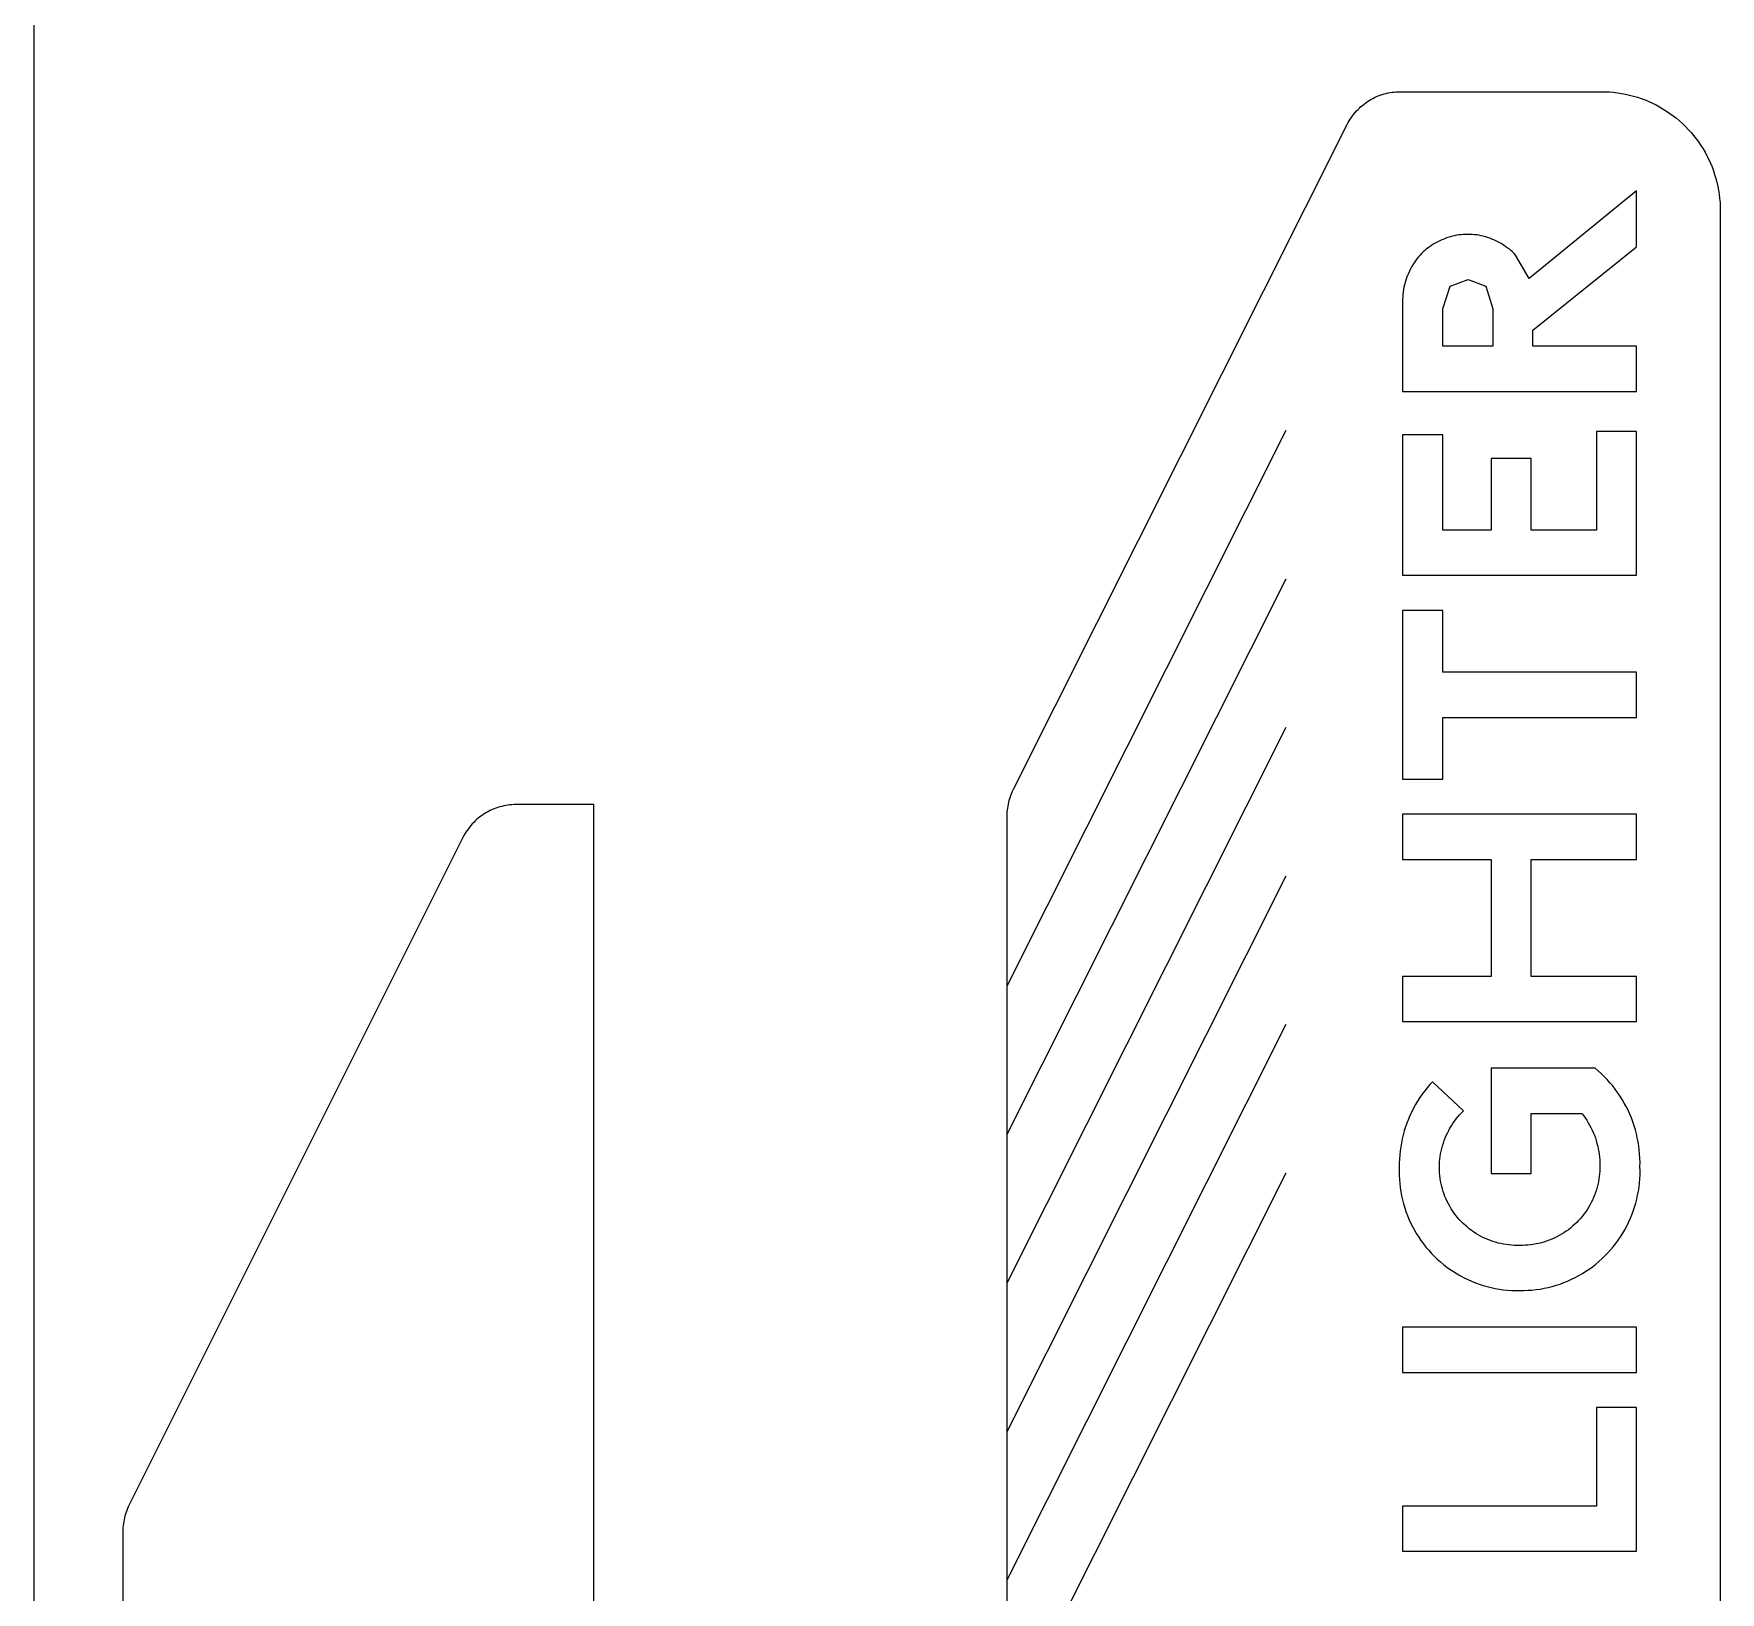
# Model space of a CAD drawing. Header units: inches. Extents: x 0 to 97, y -45 to 96.
# Drawn here: x 0 to 14.19, y 18.12 to 31.24 of the extents above; entities that cross this region are included whole.
import ezdxf

# ---------------------------------------------------------------- set-up
doc = ezdxf.new("R2010")
doc.units = ezdxf.units.IN
doc.header["$MEASUREMENT"] = 0
for name, color, linetype, true_color in [('Engrave (.125_ Depth)', 1, 'Continuous', 0xff0000), ('Information', 7, 'Continuous', 0x000000), ('Outside Profiling (.78_ Depth)', 7, 'Continuous', 0x007f00), ('Pocket (.125_ Depth)', 7, 'Continuous', 0x7d26cd)]:
    doc.layers.add(name, color=color, linetype=linetype, true_color=true_color)

msp = doc.modelspace()

# ---------------------------------------------------------------- linework, layer by layer
at = {"layer": 'Engrave (.125_ Depth)'}
for p, q in [((8.191, 23.225), (10.538, 27.901)), ((8.191, 21.975), (10.538, 26.651)), ((8.191, 20.725), (10.538, 25.401)), ((8.191, 19.475), (10.538, 24.151)), ((8.191, 18.225), (10.538, 22.901)), ((8.191, 16.975), (10.538, 21.651))]:
    msp.add_line(p, q, dxfattribs=at)
at = {"layer": 'Information'}
msp.add_line((0, 96), (0, 0), dxfattribs=at)
at = {"layer": 'Outside Profiling (.78_ Depth)'}
for p, q in [((11.195, 30.646), (11.208, 30.656)), ((11.208, 30.656), (11.223, 30.666)), ((11.223, 30.666), (11.237, 30.676)), ((11.237, 30.676), (11.252, 30.684)), ((11.252, 30.684), (11.267, 30.693)), ((11.267, 30.693), (11.283, 30.7)), ((11.283, 30.7), (11.298, 30.708)), ((11.298, 30.708), (11.314, 30.714)), ((11.314, 30.714), (11.33, 30.72)), ((11.33, 30.72), (11.347, 30.726)), ((11.347, 30.726), (11.363, 30.731)), ((11.363, 30.731), (11.38, 30.735)), ((11.38, 30.735), (11.397, 30.739)), ((11.397, 30.739), (11.414, 30.743)), ((11.414, 30.743), (11.431, 30.745)), ((11.431, 30.745), (11.448, 30.747)), ((11.448, 30.747), (11.465, 30.749)), ((11.465, 30.749), (11.482, 30.75)), ((11.482, 30.75), (11.5, 30.75)), ((11.5, 30.75), (13.191, 30.75)), ((13.191, 30.75), (13.225, 30.749)), ((13.225, 30.749), (13.259, 30.748)), ((13.259, 30.748), (13.294, 30.745)), ((13.294, 30.745), (13.327, 30.741)), ((13.327, 30.741), (13.361, 30.735)), ((13.361, 30.735), (13.395, 30.729)), ((13.395, 30.729), (13.428, 30.722)), ((13.428, 30.722), (13.461, 30.713)), ((13.461, 30.713), (13.494, 30.703)), ((13.494, 30.703), (13.526, 30.692)), ((13.526, 30.692), (13.558, 30.68)), ((13.558, 30.68), (13.59, 30.667)), ((13.59, 30.667), (13.621, 30.653)), ((11.069, 30.505), (11.078, 30.519)), ((11.078, 30.519), (11.088, 30.534)), ((11.088, 30.534), (11.098, 30.548)), ((11.098, 30.548), (11.109, 30.561)), ((11.109, 30.561), (11.12, 30.575)), ((11.12, 30.575), (11.131, 30.588)), ((11.131, 30.588), (11.143, 30.6)), ((11.143, 30.6), (11.155, 30.612)), ((11.155, 30.612), (11.168, 30.624)), ((11.168, 30.624), (11.181, 30.635)), ((11.181, 30.635), (11.195, 30.646)), ((13.621, 30.653), (13.651, 30.638)), ((13.651, 30.638), (13.681, 30.622)), ((13.681, 30.622), (13.711, 30.604)), ((13.711, 30.604), (13.74, 30.586)), ((13.74, 30.586), (13.768, 30.567)), ((13.768, 30.567), (13.795, 30.547)), ((13.795, 30.547), (13.822, 30.526)), ((13.822, 30.526), (13.848, 30.504)), ((8.244, 24.879), (11.053, 30.474)), ((11.053, 30.474), (11.061, 30.49)), ((11.061, 30.49), (11.069, 30.505)), ((13.848, 30.504), (13.874, 30.481)), ((13.874, 30.481), (13.898, 30.457)), ((13.898, 30.457), (13.922, 30.433)), ((13.922, 30.433), (13.945, 30.407)), ((13.945, 30.407), (13.967, 30.381)), ((13.967, 30.381), (13.988, 30.354)), ((13.988, 30.354), (14.008, 30.327)), ((14.008, 30.327), (14.027, 30.298)), ((14.027, 30.298), (14.046, 30.27)), ((14.046, 30.27), (14.063, 30.24)), ((14.063, 30.24), (14.079, 30.21)), ((14.079, 30.21), (14.094, 30.179)), ((14.094, 30.179), (14.108, 30.148)), ((14.108, 30.148), (14.122, 30.117)), ((14.122, 30.117), (14.134, 30.085)), ((14.134, 30.085), (14.144, 30.053)), ((14.144, 30.053), (14.154, 30.02)), ((14.154, 30.02), (14.163, 29.987)), ((14.163, 29.987), (14.17, 29.953)), ((14.17, 29.953), (14.177, 29.92)), ((14.177, 29.92), (14.182, 29.886)), ((14.182, 29.886), (14.186, 29.852)), ((14.186, 29.852), (14.189, 29.818)), ((14.189, 29.818), (14.191, 29.784)), ((14.191, 29.784), (14.191, 29.75)), ((14.191, 29.75), (14.191, 6.868)), ((8.224, 24.834), (8.23, 24.849)), ((8.23, 24.849), (8.237, 24.864)), ((8.237, 24.864), (8.244, 24.879)), ((3.842, 24.7), (3.826, 24.692)), ((3.857, 24.708), (3.842, 24.7)), ((3.873, 24.714), (3.857, 24.708)), ((3.889, 24.72), (3.873, 24.714)), ((3.906, 24.726), (3.889, 24.72)), ((3.922, 24.731), (3.906, 24.726)), ((3.939, 24.735), (3.922, 24.731)), ((3.956, 24.739), (3.939, 24.735)), ((3.973, 24.743), (3.956, 24.739)), ((3.99, 24.745), (3.973, 24.743)), ((4.007, 24.747), (3.99, 24.745)), ((4.024, 24.749), (4.007, 24.747)), ((4.042, 24.75), (4.024, 24.749)), ((4.059, 24.75), (4.042, 24.75)), ((4.712, 24.75), (4.059, 24.75)), ((4.712, 8.95), (4.712, 24.75)), ((8.192, 24.688), (8.194, 24.705)), ((8.194, 24.705), (8.196, 24.721)), ((8.196, 24.721), (8.198, 24.738)), ((8.198, 24.738), (8.201, 24.754)), ((8.201, 24.754), (8.205, 24.77)), ((8.205, 24.77), (8.209, 24.786)), ((8.209, 24.786), (8.213, 24.802)), ((8.213, 24.802), (8.219, 24.818)), ((8.219, 24.818), (8.224, 24.834)), ((3.667, 24.561), (3.657, 24.547)), ((3.678, 24.574), (3.667, 24.561)), ((3.69, 24.587), (3.678, 24.574)), ((3.702, 24.6), (3.69, 24.587)), ((3.714, 24.612), (3.702, 24.6)), ((3.727, 24.624), (3.714, 24.612)), ((3.74, 24.635), (3.727, 24.624)), ((3.753, 24.646), (3.74, 24.635)), ((3.767, 24.656), (3.753, 24.646)), ((3.782, 24.666), (3.767, 24.656)), ((3.796, 24.675), (3.782, 24.666)), ((3.811, 24.684), (3.796, 24.675)), ((3.826, 24.692), (3.811, 24.684)), ((8.191, 24.655), (8.192, 24.671)), ((8.191, 1.75), (8.191, 24.655)), ((8.192, 24.671), (8.192, 24.688)), ((3.612, 24.474), (0.803, 18.856)), ((3.62, 24.489), (3.612, 24.474)), ((3.628, 24.504), (3.62, 24.489)), ((3.637, 24.519), (3.628, 24.504)), ((3.647, 24.533), (3.637, 24.519)), ((3.657, 24.547), (3.647, 24.533)), ((0.763, 18.747), (0.76, 18.731)), ((0.767, 18.763), (0.763, 18.747)), ((0.772, 18.779), (0.767, 18.763)), ((0.777, 18.795), (0.772, 18.779)), ((0.783, 18.81), (0.777, 18.795)), ((0.789, 18.825), (0.783, 18.81)), ((0.796, 18.841), (0.789, 18.825)), ((0.803, 18.856), (0.796, 18.841)), ((0.751, 18.665), (0.75, 18.649)), ((0.75, 18.649), (0.75, 18.632)), ((0.75, 18.632), (0.75, 1.25)), ((0.752, 18.682), (0.751, 18.665)), ((0.754, 18.698), (0.752, 18.682)), ((0.757, 18.714), (0.754, 18.698)), ((0.76, 18.731), (0.757, 18.714))]:
    msp.add_line(p, q, dxfattribs=at)
at = {"layer": 'Pocket (.125_ Depth)'}
for p, q in [((13.487, 29.915), (12.584, 29.178)), ((13.487, 29.445), (13.487, 29.915)), ((11.9, 29.523), (11.883, 29.517)), ((11.918, 29.528), (11.9, 29.523)), ((11.937, 29.533), (11.918, 29.528)), ((11.955, 29.537), (11.937, 29.533)), ((11.973, 29.541), (11.955, 29.537)), ((11.992, 29.544), (11.973, 29.541)), ((12.011, 29.546), (11.992, 29.544)), ((12.029, 29.548), (12.011, 29.546)), ((12.048, 29.549), (12.029, 29.548)), ((12.067, 29.549), (12.048, 29.549)), ((12.086, 29.549), (12.067, 29.549)), ((12.104, 29.548), (12.086, 29.549)), ((12.123, 29.546), (12.104, 29.548)), ((12.142, 29.544), (12.123, 29.546)), ((12.16, 29.541), (12.142, 29.544)), ((12.179, 29.537), (12.16, 29.541)), ((12.197, 29.533), (12.179, 29.537)), ((12.215, 29.528), (12.197, 29.533)), ((12.233, 29.523), (12.215, 29.528)), ((12.251, 29.517), (12.233, 29.523)), ((11.678, 29.388), (11.665, 29.375)), ((11.691, 29.401), (11.678, 29.388)), ((11.705, 29.414), (11.691, 29.401)), ((11.72, 29.426), (11.705, 29.414)), ((11.734, 29.437), (11.72, 29.426)), ((11.75, 29.448), (11.734, 29.437)), ((11.765, 29.459), (11.75, 29.448)), ((11.781, 29.469), (11.765, 29.459)), ((11.797, 29.478), (11.781, 29.469)), ((11.814, 29.487), (11.797, 29.478)), ((11.831, 29.495), (11.814, 29.487)), ((11.848, 29.503), (11.831, 29.495)), ((11.865, 29.51), (11.848, 29.503)), ((11.883, 29.517), (11.865, 29.51)), ((12.269, 29.51), (12.251, 29.517)), ((12.286, 29.503), (12.269, 29.51)), ((12.303, 29.495), (12.286, 29.503)), ((12.32, 29.487), (12.303, 29.495)), ((12.336, 29.478), (12.32, 29.487)), ((12.353, 29.469), (12.336, 29.478)), ((12.368, 29.459), (12.353, 29.469)), ((12.384, 29.448), (12.368, 29.459)), ((12.399, 29.437), (12.384, 29.448)), ((12.414, 29.426), (12.399, 29.437)), ((12.428, 29.414), (12.414, 29.426)), ((12.442, 29.401), (12.428, 29.414)), ((12.456, 29.388), (12.442, 29.401)), ((12.469, 29.375), (12.456, 29.388)), ((12.615, 28.744), (13.487, 29.445)), ((11.576, 29.24), (11.567, 29.221)), ((11.585, 29.258), (11.576, 29.24)), ((11.594, 29.276), (11.585, 29.258)), ((11.605, 29.293), (11.594, 29.276)), ((11.615, 29.31), (11.605, 29.293)), ((11.627, 29.327), (11.615, 29.31)), ((11.639, 29.343), (11.627, 29.327)), ((11.651, 29.359), (11.639, 29.343)), ((11.665, 29.375), (11.651, 29.359)), ((12.584, 29.178), (12.469, 29.375)), ((11.53, 29.105), (11.526, 29.086)), ((11.534, 29.125), (11.53, 29.105)), ((11.54, 29.145), (11.534, 29.125)), ((11.546, 29.164), (11.54, 29.145)), ((11.552, 29.183), (11.546, 29.164)), ((11.559, 29.202), (11.552, 29.183)), ((11.567, 29.221), (11.559, 29.202)), ((11.856, 28.922), (11.918, 29.113)), ((11.918, 29.113), (12.07, 29.169)), ((12.07, 29.169), (12.219, 29.113)), ((12.219, 29.113), (12.278, 28.922)), ((11.519, 29.025), (11.517, 29.005)), ((11.517, 29.005), (11.517, 28.985)), ((11.517, 28.985), (11.517, 28.964)), ((11.517, 28.964), (11.518, 28.944)), ((11.52, 29.045), (11.519, 29.025)), ((11.523, 29.066), (11.52, 29.045)), ((11.526, 29.086), (11.523, 29.066)), ((11.518, 28.944), (11.518, 28.227)), ((11.856, 28.607), (11.856, 28.922)), ((12.278, 28.922), (12.278, 28.607)), ((12.615, 28.607), (12.615, 28.744)), ((12.278, 28.607), (11.856, 28.607)), ((13.487, 28.607), (12.615, 28.607)), ((13.487, 28.227), (13.487, 28.607)), ((11.518, 28.227), (13.487, 28.227)), ((11.856, 27.861), (11.518, 27.861)), ((11.518, 27.861), (11.518, 26.68)), ((11.856, 27.06), (11.856, 27.861)), ((13.487, 27.889), (13.15, 27.889)), ((13.15, 27.889), (13.15, 27.06)), ((13.487, 26.68), (13.487, 27.889)), ((12.601, 27.664), (12.264, 27.664)), ((12.264, 27.664), (12.264, 27.06)), ((12.601, 27.06), (12.601, 27.664)), ((12.264, 27.06), (11.856, 27.06)), ((13.15, 27.06), (12.601, 27.06)), ((11.518, 26.68), (13.487, 26.68)), ((11.856, 26.384), (11.518, 26.384)), ((11.518, 26.384), (11.518, 24.964)), ((11.856, 25.864), (11.856, 26.384)), ((13.487, 25.864), (11.856, 25.864)), ((13.487, 25.484), (13.487, 25.864)), ((11.856, 24.964), (11.856, 25.484)), ((11.856, 25.484), (13.487, 25.484)), ((11.518, 24.964), (11.856, 24.964)), ((13.487, 24.669), (11.518, 24.669)), ((11.518, 24.669), (11.518, 24.289)), ((13.487, 24.289), (13.487, 24.669)), ((11.518, 24.289), (12.264, 24.289)), ((12.264, 24.289), (12.264, 23.304)), ((12.601, 23.304), (12.601, 24.289)), ((12.601, 24.289), (13.487, 24.289)), ((12.264, 23.304), (11.518, 23.304)), ((11.518, 23.304), (11.518, 22.924)), ((13.487, 23.304), (12.601, 23.304)), ((13.487, 22.924), (13.487, 23.304)), ((11.518, 22.924), (13.487, 22.924)), ((13.139, 22.531), (12.264, 22.531)), ((12.264, 22.531), (12.264, 21.645)), ((13.165, 22.508), (13.139, 22.531)), ((13.191, 22.485), (13.165, 22.508)), ((13.216, 22.46), (13.191, 22.485)), ((13.24, 22.435), (13.216, 22.46)), ((13.263, 22.409), (13.24, 22.435)), ((11.664, 22.284), (11.645, 22.255)), ((11.683, 22.312), (11.664, 22.284)), ((11.704, 22.34), (11.683, 22.312)), ((11.726, 22.367), (11.704, 22.34)), ((11.748, 22.393), (11.726, 22.367)), ((11.771, 22.418), (11.748, 22.393)), ((12.03, 22.173), (11.771, 22.418)), ((13.286, 22.382), (13.263, 22.409)), ((13.307, 22.355), (13.286, 22.382)), ((13.327, 22.327), (13.307, 22.355)), ((13.347, 22.298), (13.327, 22.327)), ((13.366, 22.269), (13.347, 22.298)), ((11.595, 22.165), (11.58, 22.133)), ((11.611, 22.195), (11.595, 22.165)), ((11.627, 22.225), (11.611, 22.195)), ((11.645, 22.255), (11.627, 22.225)), ((11.983, 22.122), (11.998, 22.14)), ((11.998, 22.14), (12.014, 22.157)), ((12.014, 22.157), (12.03, 22.173)), ((12.601, 21.645), (12.601, 22.151)), ((12.601, 22.151), (13.026, 22.151)), ((13.026, 22.151), (13.041, 22.132)), ((13.383, 22.238), (13.366, 22.269)), ((13.4, 22.208), (13.383, 22.238)), ((13.415, 22.177), (13.4, 22.208)), ((13.43, 22.145), (13.415, 22.177)), ((13.443, 22.113), (13.43, 22.145)), ((11.532, 22.004), (11.523, 21.971)), ((11.543, 22.037), (11.532, 22.004)), ((11.554, 22.07), (11.543, 22.037)), ((11.567, 22.102), (11.554, 22.07)), ((11.58, 22.133), (11.567, 22.102)), ((11.895, 21.986), (11.906, 22.007)), ((11.906, 22.007), (11.917, 22.027)), ((11.917, 22.027), (11.929, 22.047)), ((11.929, 22.047), (11.942, 22.067)), ((11.942, 22.067), (11.955, 22.086)), ((11.955, 22.086), (11.969, 22.104)), ((11.969, 22.104), (11.983, 22.122)), ((13.041, 22.132), (13.054, 22.113)), ((13.054, 22.113), (13.068, 22.093)), ((13.068, 22.093), (13.08, 22.073)), ((13.08, 22.073), (13.092, 22.053)), ((13.092, 22.053), (13.103, 22.032)), ((13.103, 22.032), (13.113, 22.011)), ((13.113, 22.011), (13.123, 21.989)), ((13.455, 22.08), (13.443, 22.113)), ((13.467, 22.047), (13.455, 22.08)), ((13.477, 22.014), (13.467, 22.047)), ((13.486, 21.98), (13.477, 22.014)), ((11.502, 21.87), (11.497, 21.836)), ((11.508, 21.904), (11.502, 21.87)), ((11.515, 21.937), (11.508, 21.904)), ((11.523, 21.971), (11.515, 21.937)), ((11.843, 21.833), (11.848, 21.856)), ((11.848, 21.856), (11.854, 21.878)), ((11.854, 21.878), (11.861, 21.9)), ((11.861, 21.9), (11.868, 21.922)), ((11.868, 21.922), (11.877, 21.944)), ((11.877, 21.944), (11.886, 21.965)), ((11.886, 21.965), (11.895, 21.986)), ((13.123, 21.989), (13.132, 21.967)), ((13.132, 21.967), (13.14, 21.945)), ((13.14, 21.945), (13.147, 21.922)), ((13.147, 21.922), (13.154, 21.899)), ((13.154, 21.899), (13.16, 21.876)), ((13.16, 21.876), (13.165, 21.853)), ((13.493, 21.946), (13.486, 21.98)), ((13.5, 21.912), (13.493, 21.946)), ((13.506, 21.877), (13.5, 21.912)), ((13.51, 21.843), (13.506, 21.877)), ((11.491, 21.767), (11.49, 21.733)), ((11.49, 21.733), (11.49, 21.698)), ((11.494, 21.801), (11.491, 21.767)), ((11.497, 21.836), (11.494, 21.801)), ((11.828, 21.718), (11.83, 21.742)), ((11.828, 21.695), (11.828, 21.718)), ((11.83, 21.742), (11.832, 21.765)), ((11.832, 21.765), (11.835, 21.788)), ((11.835, 21.788), (11.838, 21.81)), ((11.838, 21.81), (11.843, 21.833)), ((13.165, 21.853), (13.169, 21.83)), ((13.169, 21.83), (13.172, 21.807)), ((13.172, 21.807), (13.175, 21.783)), ((13.175, 21.783), (13.177, 21.759)), ((13.177, 21.759), (13.178, 21.736)), ((13.178, 21.736), (13.178, 21.712)), ((13.513, 21.808), (13.51, 21.843)), ((13.515, 21.773), (13.513, 21.808)), ((13.516, 21.739), (13.515, 21.773)), ((13.515, 21.704), (13.516, 21.739)), ((11.49, 21.698), (11.489, 21.664)), ((11.489, 21.664), (11.49, 21.629)), ((11.49, 21.629), (11.491, 21.594)), ((11.491, 21.594), (11.494, 21.56)), ((11.828, 21.672), (11.828, 21.695)), ((11.829, 21.65), (11.828, 21.672)), ((11.831, 21.627), (11.829, 21.65)), ((11.834, 21.604), (11.831, 21.627)), ((11.838, 21.582), (11.834, 21.604)), ((11.842, 21.559), (11.838, 21.582)), ((12.264, 21.645), (12.601, 21.645)), ((13.166, 21.574), (13.161, 21.552)), ((13.17, 21.597), (13.166, 21.574)), ((13.173, 21.62), (13.17, 21.597)), ((13.175, 21.643), (13.173, 21.62)), ((13.177, 21.666), (13.175, 21.643)), ((13.178, 21.689), (13.177, 21.666)), ((13.178, 21.712), (13.178, 21.689)), ((13.512, 21.565), (13.514, 21.6)), ((13.514, 21.6), (13.516, 21.634)), ((13.516, 21.669), (13.515, 21.704)), ((13.516, 21.634), (13.516, 21.669)), ((11.494, 21.56), (11.498, 21.526)), ((11.498, 21.526), (11.503, 21.492)), ((11.503, 21.492), (11.51, 21.458)), ((11.51, 21.458), (11.517, 21.424)), ((11.847, 21.537), (11.842, 21.559)), ((11.853, 21.515), (11.847, 21.537)), ((11.86, 21.493), (11.853, 21.515)), ((11.867, 21.472), (11.86, 21.493)), ((11.875, 21.451), (11.867, 21.472)), ((11.884, 21.43), (11.875, 21.451)), ((11.894, 21.409), (11.884, 21.43)), ((13.125, 21.442), (13.115, 21.421)), ((13.133, 21.463), (13.125, 21.442)), ((13.141, 21.485), (13.133, 21.463)), ((13.149, 21.507), (13.141, 21.485)), ((13.155, 21.529), (13.149, 21.507)), ((13.161, 21.552), (13.155, 21.529)), ((13.48, 21.395), (13.489, 21.429)), ((13.489, 21.429), (13.496, 21.463)), ((13.496, 21.463), (13.503, 21.497)), ((13.503, 21.497), (13.508, 21.531)), ((13.508, 21.531), (13.512, 21.565)), ((11.517, 21.424), (11.526, 21.39)), ((11.526, 21.39), (11.536, 21.357)), ((11.536, 21.357), (11.546, 21.325)), ((11.546, 21.325), (11.559, 21.292)), ((11.559, 21.292), (11.572, 21.26)), ((11.904, 21.389), (11.894, 21.409)), ((11.915, 21.369), (11.904, 21.389)), ((11.927, 21.349), (11.915, 21.369)), ((11.939, 21.33), (11.927, 21.349)), ((11.953, 21.311), (11.939, 21.33)), ((11.966, 21.293), (11.953, 21.311)), ((11.981, 21.275), (11.966, 21.293)), ((13.044, 21.302), (13.029, 21.284)), ((13.057, 21.321), (13.044, 21.302)), ((13.07, 21.34), (13.057, 21.321)), ((13.083, 21.36), (13.07, 21.34)), ((13.094, 21.38), (13.083, 21.36)), ((13.105, 21.4), (13.094, 21.38)), ((13.115, 21.421), (13.105, 21.4)), ((13.434, 21.265), (13.447, 21.297)), ((13.447, 21.297), (13.459, 21.329)), ((13.459, 21.329), (13.47, 21.362)), ((13.47, 21.362), (13.48, 21.395)), ((11.572, 21.26), (11.586, 21.229)), ((11.586, 21.229), (11.601, 21.198)), ((11.601, 21.198), (11.618, 21.168)), ((11.618, 21.168), (11.635, 21.138)), ((11.995, 21.258), (11.981, 21.275)), ((12.011, 21.241), (11.995, 21.258)), ((12.027, 21.225), (12.011, 21.241)), ((12.044, 21.21), (12.027, 21.225)), ((12.061, 21.195), (12.044, 21.21)), ((12.079, 21.18), (12.061, 21.195)), ((12.097, 21.166), (12.079, 21.18)), ((12.115, 21.153), (12.097, 21.166)), ((12.134, 21.141), (12.115, 21.153)), ((12.875, 21.146), (12.856, 21.134)), ((12.894, 21.159), (12.875, 21.146)), ((12.913, 21.172), (12.894, 21.159)), ((12.931, 21.186), (12.913, 21.172)), ((12.949, 21.201), (12.931, 21.186)), ((12.966, 21.217), (12.949, 21.201)), ((12.983, 21.233), (12.966, 21.217)), ((12.999, 21.249), (12.983, 21.233)), ((13.015, 21.266), (12.999, 21.249)), ((13.029, 21.284), (13.015, 21.266)), ((13.371, 21.142), (13.388, 21.172)), ((13.388, 21.172), (13.405, 21.202)), ((13.405, 21.202), (13.42, 21.233)), ((13.42, 21.233), (13.434, 21.265)), ((11.635, 21.138), (11.654, 21.109)), ((11.654, 21.109), (11.673, 21.08)), ((11.673, 21.08), (11.694, 21.052)), ((11.694, 21.052), (11.715, 21.025)), ((11.715, 21.025), (11.738, 20.999)), ((12.154, 21.129), (12.134, 21.141)), ((12.174, 21.118), (12.154, 21.129)), ((12.194, 21.107), (12.174, 21.118)), ((12.215, 21.098), (12.194, 21.107)), ((12.236, 21.089), (12.215, 21.098)), ((12.257, 21.08), (12.236, 21.089)), ((12.278, 21.073), (12.257, 21.08)), ((12.3, 21.066), (12.278, 21.073)), ((12.322, 21.06), (12.3, 21.066)), ((12.344, 21.055), (12.322, 21.06)), ((12.367, 21.05), (12.344, 21.055)), ((12.389, 21.047), (12.367, 21.05)), ((12.412, 21.044), (12.389, 21.047)), ((12.434, 21.041), (12.412, 21.044)), ((12.457, 21.04), (12.434, 21.041)), ((12.48, 21.04), (12.457, 21.04)), ((12.503, 21.04), (12.48, 21.04)), ((12.526, 21.04), (12.503, 21.04)), ((12.549, 21.041), (12.526, 21.04)), ((12.572, 21.042), (12.549, 21.041)), ((12.595, 21.044), (12.572, 21.042)), ((12.618, 21.048), (12.595, 21.044)), ((12.641, 21.052), (12.618, 21.048)), ((12.663, 21.056), (12.641, 21.052)), ((12.686, 21.062), (12.663, 21.056)), ((12.708, 21.068), (12.686, 21.062)), ((12.73, 21.075), (12.708, 21.068)), ((12.752, 21.083), (12.73, 21.075)), ((12.773, 21.092), (12.752, 21.083)), ((12.794, 21.101), (12.773, 21.092)), ((12.815, 21.111), (12.794, 21.101)), ((12.836, 21.122), (12.815, 21.111)), ((12.856, 21.134), (12.836, 21.122)), ((13.269, 21.002), (13.291, 21.029)), ((13.291, 21.029), (13.312, 21.056)), ((13.312, 21.056), (13.333, 21.084)), ((13.333, 21.084), (13.352, 21.113)), ((13.352, 21.113), (13.371, 21.142)), ((11.738, 20.999), (11.761, 20.973)), ((11.761, 20.973), (11.785, 20.949)), ((11.785, 20.949), (11.81, 20.925)), ((11.81, 20.925), (11.836, 20.902)), ((11.836, 20.902), (11.862, 20.88)), ((11.862, 20.88), (11.89, 20.858)), ((13.089, 20.841), (13.117, 20.861)), ((13.117, 20.861), (13.144, 20.883)), ((13.144, 20.883), (13.17, 20.905)), ((13.17, 20.905), (13.196, 20.928)), ((13.196, 20.928), (13.221, 20.952)), ((13.221, 20.952), (13.245, 20.977)), ((13.245, 20.977), (13.269, 21.002)), ((11.89, 20.858), (11.918, 20.838)), ((11.918, 20.838), (11.946, 20.819)), ((11.946, 20.819), (11.976, 20.801)), ((11.976, 20.801), (12.006, 20.784)), ((12.006, 20.784), (12.036, 20.768)), ((12.036, 20.768), (12.067, 20.752)), ((12.067, 20.752), (12.099, 20.738)), ((12.099, 20.738), (12.131, 20.726)), ((12.131, 20.726), (12.163, 20.714)), ((12.843, 20.715), (12.875, 20.727)), ((12.875, 20.727), (12.907, 20.74)), ((12.907, 20.74), (12.939, 20.755)), ((12.939, 20.755), (12.97, 20.77)), ((12.97, 20.77), (13.001, 20.786)), ((13.001, 20.786), (13.031, 20.803)), ((13.031, 20.803), (13.06, 20.822)), ((13.06, 20.822), (13.089, 20.841)), ((12.163, 20.714), (12.196, 20.703)), ((12.196, 20.703), (12.229, 20.694)), ((12.229, 20.694), (12.263, 20.685)), ((12.263, 20.685), (12.297, 20.678)), ((12.297, 20.678), (12.331, 20.672)), ((12.331, 20.672), (12.365, 20.667)), ((12.365, 20.667), (12.399, 20.664)), ((12.399, 20.664), (12.434, 20.661)), ((12.434, 20.661), (12.468, 20.66)), ((12.468, 20.66), (12.503, 20.66)), ((12.503, 20.66), (12.537, 20.66)), ((12.537, 20.66), (12.572, 20.662)), ((12.572, 20.662), (12.607, 20.664)), ((12.607, 20.664), (12.641, 20.668)), ((12.641, 20.668), (12.675, 20.673)), ((12.675, 20.673), (12.709, 20.679)), ((12.709, 20.679), (12.743, 20.687)), ((12.743, 20.687), (12.777, 20.695)), ((12.777, 20.695), (12.81, 20.705)), ((12.81, 20.705), (12.843, 20.715)), ((13.487, 20.351), (11.518, 20.351)), ((11.518, 20.351), (11.518, 19.971)), ((13.487, 19.971), (13.487, 20.351)), ((11.518, 19.971), (13.487, 19.971)), ((13.487, 19.676), (13.15, 19.676)), ((13.15, 19.676), (13.15, 18.846)), ((13.487, 18.466), (13.487, 19.676)), ((13.15, 18.846), (11.518, 18.846)), ((11.518, 18.846), (11.518, 18.466)), ((11.518, 18.466), (13.487, 18.466))]:
    msp.add_line(p, q, dxfattribs=at)

doc.saveas('drawing.dxf')
